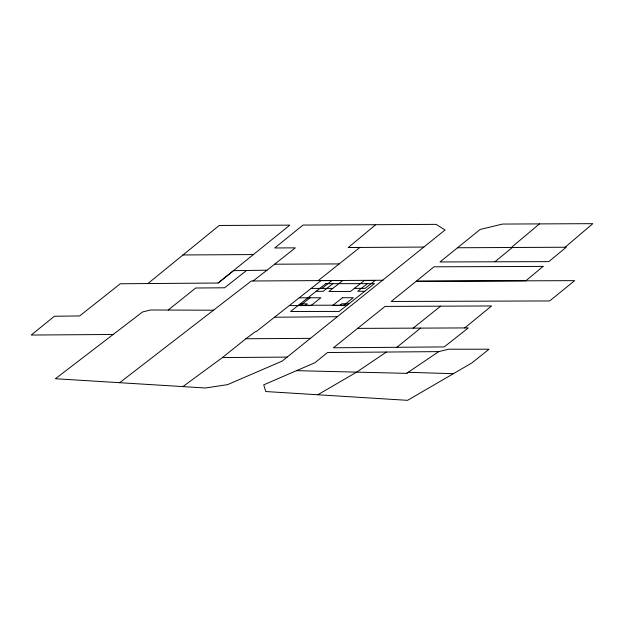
<?xml version="1.0" encoding="UTF-8"?>
<svg xmlns="http://www.w3.org/2000/svg" width="624" height="624" viewBox="0 0 624 624"><rect width="100%" height="100%" fill="white"/><g stroke="black" fill="none" stroke-linecap="round" stroke-linejoin="round"><path stroke-width="0.94" d="M423.829 247.073L348.293 247.51L375.71 224.71L436.121 224.359L445.06 229.983L282.157 361.101L227.588 384.634L205.397 387.988L55.411 378.737L142.498 311.992L150.493 309.98L213.821 310.222M565.133 247.237L592.8 223.665L502.515 224.063L480.129 229.468L439.99 261.955L548.8 261.635L566.264 247.229L457.478 247.759M539.401 223.899L511.376 247.494L512.374 247.494L494.894 261.784M464.74 327.928L491.548 305.963L385.039 306.415L333.442 347.794L444.233 346.913L468.304 327.912L357.638 328.38M147.935 283.53L219.219 225.467L289.825 225.131L218.135 283.031L120.307 283.756L79.638 315.947L54.382 316.251L31.2 335.049L112.96 334.472M396.919 347.256L420.592 328.091M218.135 283.031L233.493 270.652L267.01 270.208L295.324 247.853L274.708 247.978L303.053 225.061L375.71 224.71M182.879 386.615L222.425 357.56L245.864 338.754L255.356 331.656L256.16 331.648L321.11 280.597L342.709 280.574L328.879 291.47L350.477 291.447L364.307 280.55L375.102 280.543L365.188 288.358L354.393 288.366M168.207 310.05L195.718 288.007L224.539 287.789L246.581 270.481M413.197 328.115L440.614 306.181M318.201 280.613L359.884 247.432L348.293 247.51M300.183 305.588L310.097 297.773M321.992 288.397L331.906 280.582M305.495 305.245L307.304 303.818L300.261 303.826M332.873 283.663L323.162 291.314L316.126 291.322M340.049 305.206L341.858 303.787L348.894 303.779M367.427 283.631L357.716 291.283L364.759 291.275M253.055 280.987L267.01 270.208M119.621 382.738L251.316 280.995L383.003 280.238M438.719 351.624L406.606 373.347L296.517 370.656L263.741 384.844L265.738 391.529L407.55 400.335L471.869 362.942L489.052 349.222L448.726 349.206L438.719 351.624L327.545 352.521L314.863 362.762L296.517 370.656M386.428 352.045L356.655 372.115L317.819 394.758M406.606 373.347L408.369 372.31L453.383 373.69M274.638 317.226L337.529 316.703M245.864 338.754L310.526 338.348M222.425 357.56L287.173 357.092M182.91 254.966L253.399 254.569M274.7 264.209L339.183 263.913M311.197 288.413L332.795 288.389M299.302 297.788L320.892 297.765L310.978 305.581L289.388 305.604M298.459 305.253L347.092 305.198M543.098 266.409L525.899 280.753L416.239 281.237L391.186 301.486L549.643 300.94L574.673 280.644L416.239 281.237L434.023 266.799L543.098 266.409M325.837 283.67L290.558 311.477L339.183 311.431L374.462 283.624L325.837 283.67M342.49 297.742L332.576 305.557L343.379 305.549L353.293 297.734L342.49 297.742"/></g></svg>
